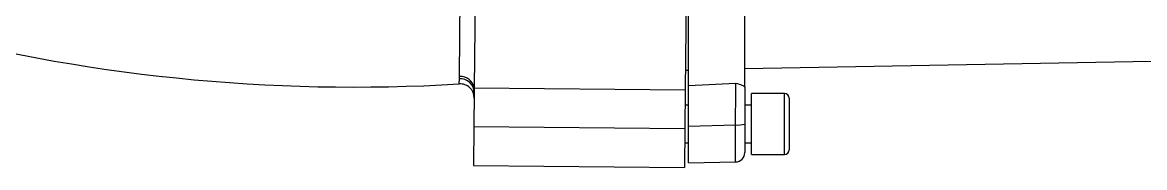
# Model space of a CAD drawing. Header units: millimetres. Extents: x 1486 to 4728, y 464 to 2757.
# Drawn here: x 3008 to 3247.3, y 840.5 to 871.5 of the extents above; entities that cross this region are included whole.
import ezdxf

# ---------------------------------------------------------------- set-up
doc = ezdxf.new("R2010")
doc.units = ezdxf.units.MM

msp = doc.modelspace()

# ---------------------------------------------------------------- linework, layer by layer
at = {"color": 7, "linetype": 'Continuous', "lineweight": 25}
for p, q in [((3101.239, 859.935), (3101.965, 938.411)), ((3105.121, 937.941), (3104.377, 857.491)), ((3150.119, 937.525), (3149.375, 857.075)), ((3162.06, 861.67), (3291.586, 863.93)), ((3101.176, 858.352), (3101.186, 859.438)), ((3149.414, 861.271), (3150.06, 861.255)), ((3104.377, 857.491), (3149.375, 857.075)), ((3149.375, 857.075), (3149.299, 848.848)), ((3150.06, 857.99), (3160.164, 858.507)), ((3104.367, 856.449), (3104.301, 849.264)), ((3170.54, 856.28), (3163.54, 856.28)), ((3163.54, 849.78), (3163.54, 856.28)), ((3170.54, 849.78), (3170.54, 856.28)), ((3171.54, 855.28), (3171.54, 849.78)), ((3150.06, 853.78), (3149.344, 853.78)), ((3163.54, 853.78), (3162.06, 853.78)), ((3163.54, 843.28), (3163.54, 849.78)), ((3170.54, 843.28), (3170.54, 849.78)), ((3171.54, 849.78), (3171.54, 844.28)), ((3104.301, 849.264), (3104.223, 840.892)), ((3104.301, 849.264), (3149.299, 848.848)), ((3149.299, 848.848), (3149.221, 840.476)), ((3150.06, 849.339), (3160.094, 849.589)), ((3160.094, 841.695), (3160.094, 849.589)), ((3149.27, 845.78), (3150.06, 845.78)), ((3162.06, 845.78), (3163.54, 845.78)), ((3163.54, 843.28), (3170.54, 843.28)), ((3104.223, 840.892), (3149.221, 840.476)), ((3150.06, 841.52), (3160.094, 841.695))]:
    msp.add_line(p, q, dxfattribs=at)
for centre, radius, start, end in [((3078.793, 1228.745), 371.068, 254.81724, 273.45811), ((3101.381, 856.459), 2.986, 359.82225, 93.74539), ((3101.435, 856.951), 2.991, 10.40491, 93.76695), ((3101.357, 855.358), 3, 359.46975, 93.45811), ((3170.54, 855.28), 1, 0, 90), ((3160.575, 854.918), 5.35, 264.84166, 286.1038), ((3160.06, 843.694), 2, 271, 0), ((3170.54, 844.28), 1, 270, 0)]:
    msp.add_arc(centre, radius, start, end, dxfattribs=at)
for points in [[(3162.06, 857.736), (3162.06, 858.26), (3162.06, 859.309), (3162.06, 862.428), (3162.06, 866.636), (3162.06, 871.991), (3162.06, 878.396), (3162.06, 885.777), (3162.06, 894.039), (3162.06, 903.079), (3162.06, 912.779), (3162.06, 923.022), (3162.06, 933.666), (3162.06, 940.969), (3162.06, 944.621)], [(3150.06, 857.99), (3150.06, 858.578), (3150.06, 859.754), (3150.06, 862.507), (3150.06, 865.954), (3150.06, 870.154), (3150.06, 874.999), (3150.06, 878.774), (3150.06, 880.661)], [(3150.06, 841.52), (3150.06, 841.633), (3150.06, 841.86), (3150.06, 843.624), (3150.06, 846.178), (3150.06, 848.286), (3150.06, 849.339)]]:
    msp.add_open_spline(points, degree=3, dxfattribs=at)
for points, knots in [([(3101.186, 859.438), (3101.198, 859.525), (3101.219, 859.68), (3101.233, 859.857), (3101.239, 859.935)], [0, 0, 0, 0, 0.5599962, 1, 1, 1, 1]), ([(3104.377, 857.491), (3104.376, 857.376), (3104.374, 857.201), (3104.37, 856.812), (3104.368, 856.571), (3104.367, 856.449)], [0, 0, 0, 0, 0.49355474, 0.74596906, 1, 1, 1, 1]), ([(3150.06, 849.339), (3150.06, 850.385), (3150.06, 852.473), (3150.06, 855.122), (3150.06, 857.143), (3150.06, 857.708), (3150.06, 857.99)], [0, 0, 0, 0, 0.2500652, 0.4994456, 0.7493864, 1, 1, 1, 1]), ([(3160.094, 849.589), (3160.1, 850.23), (3160.111, 851.454), (3160.124, 852.933), (3160.134, 854.022), (3160.142, 854.788), (3160.153, 856.076), (3160.162, 857.655), (3160.163, 858.227), (3160.164, 858.507)], [0, 0, 0, 0, 0.1490594, 0.2844868, 0.3652537, 0.4374076, 0.5004523, 0.7554677, 1, 1, 1, 1]), ([(3160.164, 858.507), (3160.651, 858.37), (3161.621, 858.098), (3161.914, 857.856), (3162.06, 857.736)], [0, 0, 0, 0, 0.5024427, 1, 1, 1, 1]), ([(3162.06, 857.736), (3162.06, 857.202), (3162.06, 856.138), (3162.06, 854.181), (3162.06, 852.052), (3162.06, 850.537), (3162.06, 849.778)], [0, 0, 0, 0, 0.250755, 0.4999887, 0.7492331, 1, 1, 1, 1]), ([(3162.06, 849.778), (3162.06, 848.991), (3162.06, 847.362), (3162.06, 845.333), (3162.06, 843.95), (3162.06, 843.777), (3162.06, 843.694)], [0, 0, 0, 0, 0.2412869, 0.5, 0.7587131, 1, 1, 1, 1])]:
    msp.add_open_spline(points, degree=3, knots=knots, dxfattribs=at)

doc.saveas('drawing.dxf')
